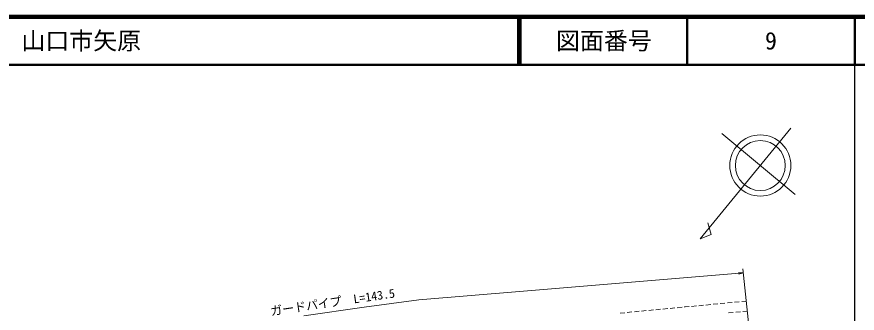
# Model space of a CAD drawing. Units: millimetres, scale not verified. Extents: x 40000 to 680000, y 20000 to 380000.
# Drawn here: x 404078 to 579500, y 318142 to 380000 of the extents above; entities that cross this region are included whole.
import ezdxf
from ezdxf.enums import TextEntityAlignment as Align

# ---------------------------------------------------------------- set-up
doc = ezdxf.new("R2010")
doc.units = ezdxf.units.MM
doc.header["$LTSCALE"] = 1000
doc.linetypes.add('CHAIN', pattern=[18.5, 12, -1.5, 3.5, -1.5])
for name, color, linetype, lineweight in [('M-BGD', 7, 'Continuous', 13), ('M-BMK', 2, 'CHAIN', 13), ('M-BMK-SRVR', 3, 'Continuous', 13), ('M-STR-HTXT', 7, 'Continuous', 13), ('M-TTL', 2, 'Continuous', 140), ('M-TTL-BAND', 7, 'Continuous', 25), ('M-TTL-LINE', 7, 'Continuous', 50)]:
    doc.layers.add(name, color=color, linetype=linetype, lineweight=lineweight)
doc.layers.add('M-TTL-TXT', color=7, linetype='Continuous')
doc.styles.add('ＭＳ ゴシック', font='')
doc.styles.get('ＭＳ ゴシック').set_extended_font_data('MS Gothic')

msp = doc.modelspace()

# ---------------------------------------------------------------- linework, layer by layer
at = {"layer": 'M-BGD'}
for p, q in [((541949, 319286), (542945, 319378)), ((543443, 319424), (543546, 319434)), ((543546, 319434), (544438, 319518)), ((544936, 319566), (545932, 319660)), ((546429, 319707), (547425, 319802)), ((547923, 319849), (548918, 319943)), ((549416, 319991), (550412, 320085)), ((550909, 320132), (551905, 320227)), ((552403, 320274), (553398, 320368)), ((553896, 320416), (554891, 320510)), ((555389, 320557), (556355, 320649)), ((530004, 318143), (530999, 318247)), ((531496, 318299), (532490, 318403)), ((532988, 318454), (533984, 318546)), ((534481, 318593), (535477, 318685)), ((535975, 318731), (536971, 318824)), ((537469, 318870), (538464, 318962)), ((538962, 319008), (539958, 319101)), ((540456, 319147), (541451, 319239)), ((552646, 318188), (553642, 318282)), ((554140, 318329), (555135, 318424)), ((555633, 318471), (556572, 318560))]:
    msp.add_line(p, q, dxfattribs=at)
at = {"layer": 'M-BMK'}
msp.add_line((555651, 327421), (558095, 303903), dxfattribs=at)
at = {"layer": 'M-BMK-SRVR'}
for p, q in [((565657, 356752), (546737, 333668)), ((551259, 355617), (566572, 342913)), ((548987, 334536), (548336, 336985)), ((546737, 333668), (548987, 334536))]:
    msp.add_line(p, q, dxfattribs=at)
for centre, radius in [((559282, 348967), 6388), ((559280, 348958), 5211)]:
    msp.add_circle(centre, radius, dxfattribs=at)
at = {"layer": 'M-STR-HTXT'}
for p, q in [((509853, 322768), (555743, 326535)), ((555743, 326535), (554733, 326619)), ((555743, 326535), (554760, 326287)), ((488007, 320950), (509853, 322768)), ((464023, 317569), (476557, 319419)), ((476557, 319419), (488007, 320950))]:
    msp.add_line(p, q, dxfattribs=at)
at = {"layer": 'M-TTL'}
msp.add_line((680000, 380000), (40000, 380000), dxfattribs=at)
at = {"layer": 'M-TTL-BAND'}
msp.add_line((579000, 20000), (579000, 370000), dxfattribs=at)
at = {"layer": 'M-TTL-LINE'}
for p, q in [((508747, 380000), (508747, 370000)), ((509247, 380000), (509247, 370000)), ((543997, 380000), (543997, 370000)), ((579000, 380000), (579000, 370000)), ((40000, 370000), (680000, 370000))]:
    msp.add_line(p, q, dxfattribs=at)

# ---------------------------------------------------------------- texts
at = {"layer": 'M-STR-HTXT', "style": 'ＭＳ ゴシック'}
msp.add_text('ガードパイプ\u3000L=143.5', height=1833, rotation=8.395, dxfattribs=at).set_placement((470217, 318989), align=Align.BOTTOM_CENTER)
at = {"layer": 'M-TTL-TXT', "style": 'ＭＳ ゴシック'}
msp.add_text('山口市矢原', height=3666, dxfattribs=at).set_placement((405024, 375000), align=Align.MIDDLE_LEFT)
for s, p in [('図面番号', (526622, 375000)), ('9', (561497, 375000))]:
    msp.add_text(s, height=3666, dxfattribs=at).set_placement(p, align=Align.MIDDLE_CENTER)

doc.saveas('drawing.dxf')
